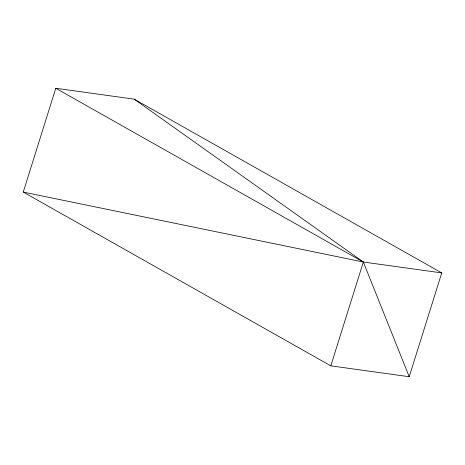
<?xml version="1.0" encoding="UTF-8"?>
<svg xmlns="http://www.w3.org/2000/svg" width="465" height="465" viewBox="0 0 465 465"><rect width="100%" height="100%" fill="white"/><g stroke="black" fill="none" stroke-linecap="round" stroke-linejoin="round"><path stroke-width="0.7" d="M23.25 192.086L55.783 88.274L134.193 99.155L441.75 272.914L409.217 376.726L330.807 365.845L23.25 192.086L363.339 262.028L441.75 272.914M330.807 365.845L363.339 262.028L134.193 99.155M55.783 88.274L363.339 262.028L409.217 376.726"/></g></svg>
